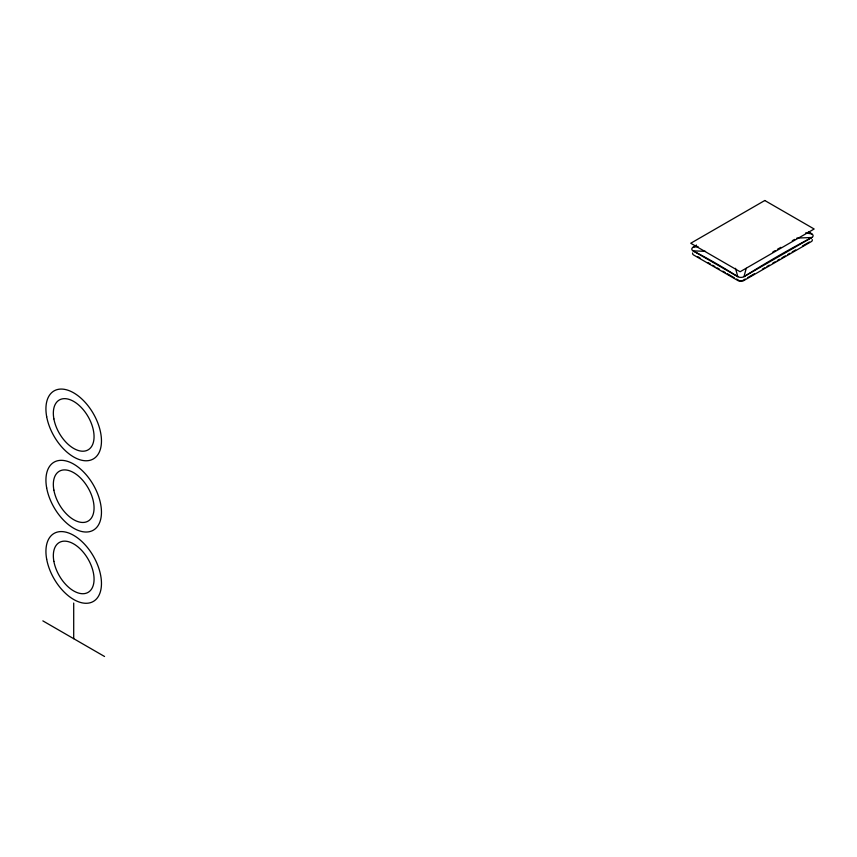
<?xml version="1.0" encoding="UTF-8"?>
<svg xmlns="http://www.w3.org/2000/svg" width="857" height="857" viewBox="0 0 857 857"><rect width="100%" height="100%" fill="white"/><g stroke="black" fill="none" stroke-linecap="round" stroke-linejoin="round"><path stroke-width="1.29" d="M746.254 268.316L743.962 276.682A4.36 2.517 0 0 1 737.791 276.682A583.317 336.78 60 0 0 693.056 250.855A4.36 2.517 0 0 1 693.056 247.298A1043.655 602.557 -60 0 1 696.355 245.22M696.505 245.306L693.056 247.298L698.048 246.484M772.875 251.947L775.157 250.63M777.438 249.301L780.877 247.33M792.297 240.731L794.589 239.403M742.955 280.346L745.247 279.028M747.54 277.7L754.417 273.737M762.43 269.109L764.723 267.791M767.004 266.463L769.297 265.145M772.735 263.163L775.028 261.835M777.32 260.517L779.602 259.189M781.895 257.871L785.333 255.889M787.626 254.561L789.918 253.244M792.2 251.915L795.639 249.933M802.516 245.97L809.383 241.995M796.871 238.085L811.836 237.496A4.36 2.517 0 0 0 811.836 233.94A583.317 336.78 60 0 0 808.537 231.84M705.525 251.347L693.056 250.855L737.791 276.682L735.499 268.316M805.601 232.922L811.836 233.94L808.397 231.947M697.78 256.671L700.062 257.989M708.032 262.596L710.314 263.902M712.596 265.22L714.867 266.538M717.148 267.855L719.43 269.173M722.847 271.144L725.118 272.462M727.4 273.769L734.235 277.722M736.517 279.039L738.798 280.346M42.85 620.875L104.554 656.494M73.702 603.06L73.702 638.679M812.19 239.585A3.707 2.143 0 0 1 811.225 241.653L743.49 280.753A3.707 2.143 0 0 1 738.263 280.753L693.667 255.011A3.707 2.143 0 0 1 692.702 252.944M741.605 280.807A2.914 1.682 0 0 1 740.148 280.807M764.787 200.506L690.742 243.249L740.105 271.755L814.15 229.001L764.787 200.506M811.836 237.496L743.962 276.682A1043.655 602.557 -60 0 1 811.836 237.496M46.664 416.652A39.272 22.668 60 0 0 92.706 459.277A39.272 22.668 60 0 0 81.726 398.869A39.272 22.668 60 0 0 46.664 416.652M53.873 418.859A28.795 16.626 60 0 0 87.639 450.118A28.795 16.626 60 0 0 79.583 405.822A28.795 16.626 60 0 0 53.873 418.859M46.664 559.15A39.272 22.668 60 0 0 92.706 601.785A39.272 22.668 60 0 0 81.726 541.378A39.272 22.668 60 0 0 46.664 559.15M53.873 561.356A28.795 16.626 60 0 0 87.639 592.626A28.795 16.626 60 0 0 79.583 548.319A28.795 16.626 60 0 0 53.873 561.356M46.664 487.901A39.272 22.668 60 0 0 92.706 530.526A39.272 22.668 60 0 0 81.726 470.129A39.272 22.668 60 0 0 46.664 487.901M53.873 490.108A28.795 16.626 60 0 0 87.639 521.367A28.795 16.626 60 0 0 79.583 477.07A28.795 16.626 60 0 0 53.873 490.108"/></g></svg>
